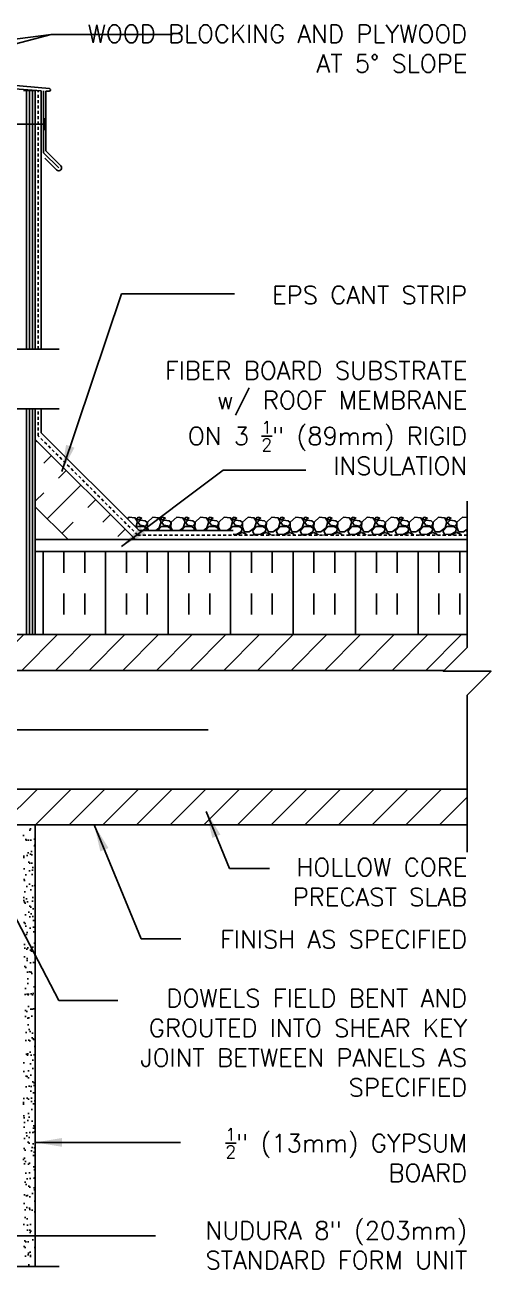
# Model space of a CAD drawing. Header units: inches. Extents: x 75 to 195, y 119 to 202.
# Drawn here: x 175.2 to 194.8, y 149.2 to 201.5 of the extents above; entities that cross this region are included whole.
import ezdxf

# ---------------------------------------------------------------- set-up
doc = ezdxf.new("R2010")
doc.units = ezdxf.units.IN
doc.header["$LTSCALE"] = 0.5
doc.header["$MEASUREMENT"] = 0
doc.linetypes.add('DASHED2', pattern=[0.375, 0.25, -0.125])
for name, color, linetype in [('HATCH', 12, 'Continuous'), ('line25', 2, 'Continuous'), ('LINE3', 3, 'Continuous'), ('LINE50', 5, 'Continuous'), ('LINE9', 9, 'Continuous'), ('TEXT', 4, 'Continuous')]:
    doc.layers.add(name, color=color, linetype=linetype)
doc.styles.add('DIM', font='romans.shx', dxfattribs={"width": 0.7})
doc.styles.add('ROMANS', font='romans.shx', dxfattribs={"height": 0.75})
doc.dimstyles.new('ext_12', dxfattribs={"dimscale": 12, "dimtxt": 0.09375, "dimasz": 0.09375, "dimexe": 0.09375, "dimexo": 0.0625, "dimgap": 0.0625, "dimtad": 1, "dimdec": 1, "dimzin": 3, "dimdsep": 46, "dimlunit": 4, "dimtxsty": 'DIM', "dimcen": 0.09, "dimdle": 0.09375, "dimclrt": 4, "dimadec": 0, "dimazin": 0, "dimtfac": 1, "dimtdec": 1, "dimtmove": 2, "dimatfit": 3, "dimfxl": 1, "dimfrac": 2, "dimtolj": 1, "dimtzin": 0, "dimarcsym": 0})
pattern_1 = [(45, (68.3697, 20.9866), (-0.707107, 0.707107), [])]

msp = doc.modelspace()

# ---------------------------------------------------------------- hatches: boundary and pattern name
at = {"layer": 'HATCH'}
h = msp.add_hatch(dxfattribs=at)
h.set_pattern_fill('INSUL', color=256, scale=7, angle=45, style=0)
h.set_pattern_definition([(45, (68.3697, 20.9866), (-1.856155, 1.856155), []), (45, (67.751, 21.6054), (-1.856155, 1.856155), [0.875, -0.875]), (45, (67.1323, 22.224), (-1.856155, 1.856155), [0.875, -0.875])])
h.paths.add_polyline_path([(176.921, 180.013), (179.75, 180.013), (175.673, 184.09), (175.673, 181.261)])
h = msp.add_hatch(dxfattribs=at)
h.set_pattern_fill('INSUL', color=256, scale=7, angle=90, style=0)
h.set_pattern_definition([(90, (68.3697, 20.9866), (-2.625, 2e-16), []), (90, (67.4947, 20.9866), (-2.625, 2e-16), [0.875, -0.875]), (90, (66.6197, 20.9866), (-2.625, 2e-16), [0.875, -0.875])])
h.paths.add_polyline_path([(175.673, 179.388), (175.673, 175.888), (193.813, 175.888), (193.813, 179.388)])
h = msp.add_hatch(dxfattribs=at)
h.set_pattern_fill('ANSI31', color=256, scale=8, style=0)
h.set_pattern_definition(pattern_1)
h.paths.add_polyline_path([(192.852, 174.388), (193.813, 175.349), (193.813, 175.888), (169.048, 175.888), (169.048, 174.388)])
h = msp.add_hatch(dxfattribs=at)
h.set_pattern_fill('ANSI31', color=256, scale=8, style=0)
h.set_pattern_definition(pattern_1)
h.paths.add_polyline_path([(169.048, 169.388), (169.048, 167.888), (193.813, 167.888), (193.813, 169.388)])
h = msp.add_hatch(dxfattribs=at)
h.set_pattern_fill('AR-SAND', color=256, scale=0.25, style=0)
h.set_pattern_definition([(37.5, (-0.28587, -0.21852), (-0.01574834, 0.48170594), [0, -0.38, 0, -0.425, 0, -0.40625]), (7.5, (-0.2859, -0.2185), (0.4424442, 0.7055365), [0, -0.205, 0, -0.3425, 0, -0.13125]), (327.5, (-0.59337, -0.2185), (0.7785355, 0.00141476), [0, -0.125, 0, -0.45, 0, -0.5875]), (317.5, (-0.5934, -0.2185), (0.7515317, 0.2194189), [0, -0.0625, 0, -0.295, 0, -0.3375])])
h.paths.add_polyline_path([(175.173, 158.329), (175.173, 149.329), (175.673, 149.329), (175.673, 167.888), (175.173, 167.888)])

# ---------------------------------------------------------------- linework, layer by layer
for p, q in [((176.264, 198.847), (157.298, 200.507)), ((175.923, 198.754), (174.616, 198.845)), ((175.298, 187.888), (175.298, 198.771)), ((175.423, 187.888), (175.423, 198.771)), ((175.548, 187.888), (175.548, 198.771)), ((175.923, 187.888), (175.923, 198.754)), ((176.017, 196.149), (176.017, 198.746)), ((176.254, 198.734), (176.11, 198.743)), ((176.11, 196.232), (176.11, 198.743)), ((176.11, 196.232), (176.742, 195.601)), ((176.017, 196.149), (176.653, 195.512)), ((176.066, 195.922), (176.565, 195.424)), ((175.298, 175.888), (175.298, 185.388)), ((175.423, 175.888), (175.423, 185.388)), ((175.548, 175.888), (175.548, 185.388)), ((175.923, 184.37), (175.923, 185.388)), ((180.03, 180.263), (175.923, 184.37)), ((179.61, 180.827), (179.535, 180.758)), ((179.85, 180.806), (179.61, 180.826)), ((179.961, 180.627), (179.851, 180.807)), ((179.889, 180.404), (179.96, 180.626)), ((179.949, 180.797), (179.989, 180.697)), ((180.02, 180.826), (179.95, 180.796)), ((179.989, 180.697), (180.139, 180.787)), ((179.989, 180.607), (180.069, 180.487)), ((180.09, 180.707), (179.99, 180.607)), ((180.14, 180.787), (180.02, 180.827)), ((180.07, 180.486), (180.32, 180.456)), ((180.291, 180.677), (180.091, 180.707)), ((180.371, 180.605), (180.291, 180.675)), ((180.32, 180.457), (180.37, 180.547)), ((180.379, 180.617), (180.369, 180.407)), ((180.37, 180.547), (180.37, 180.607)), ((180.61, 180.827), (180.38, 180.617)), ((180.85, 180.806), (180.61, 180.826)), ((180.961, 180.627), (180.851, 180.807)), ((180.88, 180.376), (180.96, 180.626)), ((180.949, 180.797), (180.989, 180.697)), ((181.02, 180.826), (180.95, 180.796)), ((180.989, 180.697), (181.139, 180.787)), ((180.989, 180.607), (181.069, 180.487)), ((181.09, 180.707), (180.99, 180.607)), ((181.14, 180.787), (181.02, 180.827)), ((181.07, 180.486), (181.32, 180.456)), ((181.291, 180.677), (181.091, 180.707)), ((181.371, 180.605), (181.291, 180.675)), ((181.32, 180.457), (181.37, 180.547)), ((181.379, 180.617), (181.369, 180.407)), ((181.37, 180.547), (181.37, 180.607)), ((181.61, 180.827), (181.38, 180.617)), ((181.85, 180.806), (181.61, 180.826)), ((181.961, 180.627), (181.851, 180.807)), ((181.88, 180.376), (181.96, 180.626)), ((181.949, 180.797), (181.989, 180.697)), ((182.02, 180.826), (181.95, 180.796)), ((181.989, 180.697), (182.139, 180.787)), ((181.989, 180.607), (182.069, 180.487)), ((182.09, 180.707), (181.99, 180.607)), ((182.14, 180.787), (182.02, 180.827)), ((182.07, 180.486), (182.32, 180.456)), ((182.291, 180.677), (182.091, 180.707)), ((182.371, 180.605), (182.291, 180.675)), ((182.32, 180.457), (182.37, 180.547)), ((182.379, 180.617), (182.369, 180.407)), ((182.37, 180.547), (182.37, 180.607)), ((182.61, 180.827), (182.38, 180.617)), ((182.85, 180.806), (182.61, 180.826)), ((182.961, 180.627), (182.851, 180.807)), ((182.88, 180.376), (182.96, 180.626)), ((182.949, 180.797), (182.989, 180.697)), ((183.02, 180.826), (182.95, 180.796)), ((182.989, 180.697), (183.139, 180.787)), ((182.989, 180.607), (183.069, 180.487)), ((183.09, 180.707), (182.99, 180.607)), ((183.14, 180.787), (183.02, 180.827)), ((183.07, 180.486), (183.32, 180.456)), ((183.291, 180.677), (183.091, 180.707)), ((183.371, 180.605), (183.291, 180.675)), ((183.32, 180.457), (183.37, 180.547)), ((183.379, 180.617), (183.369, 180.407)), ((183.37, 180.547), (183.37, 180.607)), ((183.61, 180.827), (183.38, 180.617)), ((183.85, 180.806), (183.61, 180.826)), ((183.961, 180.627), (183.851, 180.807)), ((183.88, 180.376), (183.96, 180.626)), ((183.949, 180.797), (183.989, 180.697)), ((184.02, 180.826), (183.95, 180.796)), ((183.989, 180.697), (184.139, 180.787)), ((183.989, 180.607), (184.069, 180.487)), ((184.09, 180.707), (183.99, 180.607)), ((184.14, 180.787), (184.02, 180.827)), ((184.07, 180.486), (184.32, 180.456)), ((184.291, 180.677), (184.091, 180.707)), ((184.371, 180.605), (184.291, 180.675)), ((184.32, 180.457), (184.37, 180.547)), ((184.379, 180.617), (184.369, 180.407)), ((184.37, 180.547), (184.37, 180.607)), ((184.61, 180.827), (184.38, 180.617)), ((184.85, 180.806), (184.61, 180.826)), ((184.961, 180.627), (184.851, 180.807)), ((184.88, 180.376), (184.96, 180.626)), ((184.949, 180.797), (184.989, 180.697)), ((185.02, 180.826), (184.95, 180.796)), ((184.989, 180.697), (185.139, 180.787)), ((184.989, 180.607), (185.069, 180.487)), ((185.09, 180.707), (184.99, 180.607)), ((185.14, 180.787), (185.02, 180.827)), ((185.07, 180.486), (185.32, 180.456)), ((185.291, 180.677), (185.091, 180.707)), ((185.371, 180.605), (185.291, 180.675)), ((185.32, 180.457), (185.37, 180.547)), ((185.379, 180.617), (185.369, 180.407)), ((185.37, 180.547), (185.37, 180.607)), ((185.61, 180.827), (185.38, 180.617)), ((185.85, 180.806), (185.61, 180.826)), ((185.961, 180.627), (185.851, 180.807)), ((185.88, 180.376), (185.96, 180.626)), ((185.949, 180.797), (185.989, 180.697)), ((186.02, 180.826), (185.95, 180.796)), ((185.989, 180.697), (186.139, 180.787)), ((185.989, 180.607), (186.069, 180.487)), ((186.09, 180.707), (185.99, 180.607)), ((186.14, 180.787), (186.02, 180.827)), ((186.07, 180.486), (186.32, 180.456)), ((186.291, 180.677), (186.091, 180.707)), ((186.371, 180.605), (186.291, 180.675)), ((186.32, 180.457), (186.37, 180.547)), ((186.379, 180.617), (186.369, 180.407)), ((186.37, 180.547), (186.37, 180.607)), ((186.61, 180.827), (186.38, 180.617)), ((186.85, 180.806), (186.61, 180.826)), ((186.961, 180.627), (186.851, 180.807)), ((186.88, 180.376), (186.96, 180.626)), ((186.949, 180.797), (186.989, 180.697)), ((187.02, 180.826), (186.95, 180.796)), ((186.989, 180.697), (187.139, 180.787)), ((186.989, 180.607), (187.069, 180.487)), ((187.09, 180.707), (186.99, 180.607)), ((187.14, 180.787), (187.02, 180.827)), ((187.07, 180.486), (187.32, 180.456)), ((187.291, 180.677), (187.091, 180.707)), ((187.371, 180.605), (187.291, 180.675)), ((187.32, 180.457), (187.37, 180.547)), ((187.379, 180.617), (187.369, 180.407)), ((187.37, 180.547), (187.37, 180.607)), ((187.61, 180.827), (187.38, 180.617)), ((187.85, 180.806), (187.61, 180.826)), ((187.961, 180.627), (187.851, 180.807)), ((187.88, 180.376), (187.96, 180.626)), ((187.949, 180.797), (187.989, 180.697)), ((188.02, 180.826), (187.95, 180.796)), ((187.989, 180.697), (188.139, 180.787)), ((187.989, 180.607), (188.069, 180.487)), ((188.09, 180.707), (187.99, 180.607)), ((188.14, 180.787), (188.02, 180.827)), ((188.07, 180.486), (188.32, 180.456)), ((188.291, 180.677), (188.091, 180.707)), ((188.371, 180.605), (188.291, 180.675)), ((188.32, 180.457), (188.37, 180.547)), ((188.379, 180.617), (188.369, 180.407)), ((188.37, 180.547), (188.37, 180.607)), ((188.61, 180.827), (188.38, 180.617)), ((188.85, 180.806), (188.61, 180.826)), ((188.961, 180.627), (188.851, 180.807)), ((188.88, 180.376), (188.96, 180.626)), ((188.949, 180.797), (188.989, 180.697)), ((189.02, 180.826), (188.95, 180.796)), ((188.989, 180.697), (189.139, 180.787)), ((188.989, 180.607), (189.069, 180.487)), ((189.09, 180.707), (188.99, 180.607)), ((189.14, 180.787), (189.02, 180.827)), ((189.07, 180.486), (189.32, 180.456)), ((189.291, 180.677), (189.091, 180.707)), ((189.371, 180.605), (189.291, 180.675)), ((189.32, 180.457), (189.37, 180.547)), ((189.379, 180.617), (189.369, 180.407)), ((189.37, 180.547), (189.37, 180.607)), ((189.61, 180.827), (189.38, 180.617)), ((189.85, 180.806), (189.61, 180.826)), ((189.961, 180.627), (189.851, 180.807)), ((189.88, 180.376), (189.96, 180.626)), ((189.949, 180.797), (189.989, 180.697)), ((190.02, 180.826), (189.95, 180.796)), ((189.989, 180.697), (190.139, 180.787)), ((189.989, 180.607), (190.069, 180.487)), ((190.09, 180.707), (189.99, 180.607)), ((190.14, 180.787), (190.02, 180.827)), ((190.07, 180.486), (190.32, 180.456)), ((190.291, 180.677), (190.091, 180.707)), ((190.371, 180.605), (190.291, 180.675)), ((190.32, 180.457), (190.37, 180.547)), ((190.379, 180.617), (190.369, 180.407)), ((190.37, 180.547), (190.37, 180.607)), ((190.61, 180.827), (190.38, 180.617)), ((190.85, 180.806), (190.61, 180.826)), ((190.961, 180.627), (190.851, 180.807)), ((190.88, 180.376), (190.96, 180.626)), ((190.949, 180.797), (190.989, 180.697)), ((191.02, 180.826), (190.95, 180.796)), ((190.989, 180.697), (191.139, 180.787)), ((190.989, 180.607), (191.069, 180.487)), ((191.09, 180.707), (190.99, 180.607)), ((191.14, 180.787), (191.02, 180.827)), ((191.07, 180.486), (191.32, 180.456)), ((191.291, 180.677), (191.091, 180.707)), ((191.371, 180.605), (191.291, 180.675)), ((191.32, 180.457), (191.37, 180.547)), ((191.379, 180.617), (191.369, 180.407)), ((191.37, 180.547), (191.37, 180.607)), ((191.61, 180.827), (191.38, 180.617)), ((191.85, 180.806), (191.61, 180.826)), ((191.961, 180.627), (191.851, 180.807)), ((191.88, 180.376), (191.96, 180.626)), ((191.949, 180.797), (191.989, 180.697)), ((192.02, 180.826), (191.95, 180.796)), ((191.989, 180.697), (192.139, 180.787)), ((191.989, 180.607), (192.069, 180.487)), ((192.09, 180.707), (191.99, 180.607)), ((192.14, 180.787), (192.02, 180.827)), ((192.07, 180.486), (192.32, 180.456)), ((192.291, 180.677), (192.091, 180.707)), ((192.371, 180.605), (192.291, 180.675)), ((192.32, 180.457), (192.37, 180.547)), ((192.379, 180.617), (192.369, 180.407)), ((192.37, 180.547), (192.37, 180.607)), ((192.61, 180.827), (192.38, 180.617)), ((192.85, 180.806), (192.61, 180.826)), ((192.961, 180.627), (192.851, 180.807)), ((192.88, 180.376), (192.96, 180.626)), ((192.949, 180.797), (192.989, 180.697)), ((193.02, 180.826), (192.95, 180.796)), ((192.989, 180.697), (193.139, 180.787)), ((192.989, 180.607), (193.069, 180.487)), ((193.09, 180.707), (192.99, 180.607)), ((193.14, 180.787), (193.02, 180.827)), ((193.07, 180.486), (193.32, 180.456)), ((193.291, 180.677), (193.091, 180.707)), ((193.371, 180.605), (193.291, 180.675)), ((193.32, 180.457), (193.37, 180.547)), ((193.379, 180.617), (193.369, 180.407)), ((193.37, 180.547), (193.37, 180.607)), ((193.61, 180.827), (193.38, 180.617)), ((193.813, 180.809), (193.61, 180.826)), ((179.916, 180.377), (179.97, 180.437)), ((179.97, 180.437), (180.23, 180.437)), ((183.978, 180.263), (180.03, 180.263)), ((180.229, 180.438), (180.359, 180.348)), ((180.36, 180.347), (180.336, 180.263)), ((180.368, 180.408), (180.43, 180.263)), ((180.731, 180.263), (180.88, 180.377)), ((180.813, 180.263), (180.97, 180.437)), ((180.97, 180.437), (181.23, 180.437)), ((181.229, 180.438), (181.359, 180.348)), ((181.36, 180.347), (181.336, 180.263)), ((181.368, 180.408), (181.43, 180.263)), ((181.731, 180.263), (181.88, 180.377)), ((181.813, 180.263), (181.97, 180.437)), ((181.97, 180.437), (182.23, 180.437)), ((182.229, 180.438), (182.359, 180.348)), ((182.36, 180.347), (182.336, 180.263)), ((182.368, 180.408), (182.43, 180.263)), ((182.731, 180.263), (182.88, 180.377)), ((182.813, 180.263), (182.97, 180.437)), ((182.97, 180.437), (183.23, 180.437)), ((183.229, 180.438), (183.359, 180.348)), ((183.36, 180.347), (183.336, 180.263)), ((183.368, 180.408), (183.43, 180.263)), ((183.731, 180.263), (183.88, 180.377)), ((183.813, 180.263), (183.97, 180.437)), ((183.97, 180.437), (184.23, 180.437)), ((183.978, 180.138), (183.978, 180.138)), ((184.109, 180.098), (183.978, 180.109)), ((184.32, 180.206), (184.11, 180.096)), ((184.187, 180.075), (184.21, 180.127)), ((184.21, 180.127), (184.37, 180.177)), ((184.229, 180.438), (184.359, 180.348)), ((184.36, 180.347), (184.32, 180.207)), ((184.368, 180.408), (184.448, 180.218)), ((184.369, 180.177), (184.529, 180.117)), ((184.449, 180.216), (184.659, 180.206)), ((184.53, 180.116), (184.549, 180.075)), ((184.66, 180.207), (184.88, 180.377)), ((184.88, 180.086), (184.779, 180.075)), ((184.79, 180.237), (184.97, 180.437)), ((184.861, 180.116), (184.791, 180.236)), ((185.109, 180.098), (184.859, 180.118)), ((184.928, 180.075), (184.879, 180.087)), ((184.97, 180.437), (185.23, 180.437)), ((185.32, 180.206), (185.11, 180.096)), ((185.187, 180.075), (185.21, 180.127)), ((185.21, 180.127), (185.37, 180.177)), ((185.229, 180.438), (185.359, 180.348)), ((185.36, 180.347), (185.32, 180.207)), ((185.368, 180.408), (185.448, 180.218)), ((185.369, 180.177), (185.529, 180.117)), ((185.449, 180.216), (185.659, 180.206)), ((185.53, 180.116), (185.549, 180.075)), ((185.66, 180.207), (185.88, 180.377)), ((185.88, 180.086), (185.779, 180.075)), ((185.79, 180.237), (185.97, 180.437)), ((185.861, 180.116), (185.791, 180.236)), ((186.109, 180.098), (185.859, 180.118)), ((185.928, 180.075), (185.879, 180.087)), ((185.97, 180.437), (186.23, 180.437)), ((186.32, 180.206), (186.11, 180.096)), ((186.187, 180.075), (186.21, 180.127)), ((186.21, 180.127), (186.37, 180.177)), ((186.229, 180.438), (186.359, 180.348)), ((186.36, 180.347), (186.32, 180.207)), ((186.368, 180.408), (186.448, 180.218)), ((186.369, 180.177), (186.529, 180.117)), ((186.449, 180.216), (186.659, 180.206)), ((186.53, 180.116), (186.549, 180.075)), ((186.66, 180.207), (186.88, 180.377)), ((186.88, 180.086), (186.779, 180.075)), ((186.79, 180.237), (186.97, 180.437)), ((186.861, 180.116), (186.791, 180.236)), ((187.109, 180.098), (186.859, 180.118)), ((186.928, 180.075), (186.879, 180.087)), ((186.97, 180.437), (187.23, 180.437)), ((187.32, 180.206), (187.11, 180.096)), ((187.187, 180.075), (187.21, 180.127)), ((187.21, 180.127), (187.37, 180.177)), ((187.229, 180.438), (187.359, 180.348)), ((187.36, 180.347), (187.32, 180.207)), ((187.368, 180.408), (187.448, 180.218)), ((187.369, 180.177), (187.529, 180.117)), ((187.449, 180.216), (187.659, 180.206)), ((187.53, 180.116), (187.549, 180.075)), ((187.66, 180.207), (187.88, 180.377)), ((187.88, 180.086), (187.779, 180.075)), ((187.79, 180.237), (187.97, 180.437)), ((187.861, 180.116), (187.791, 180.236)), ((188.109, 180.098), (187.859, 180.118)), ((187.928, 180.075), (187.879, 180.087)), ((187.97, 180.437), (188.23, 180.437)), ((188.32, 180.206), (188.11, 180.096)), ((188.187, 180.075), (188.21, 180.127)), ((188.21, 180.127), (188.37, 180.177)), ((188.229, 180.438), (188.359, 180.348)), ((188.36, 180.347), (188.32, 180.207)), ((188.368, 180.408), (188.448, 180.218)), ((188.369, 180.177), (188.529, 180.117)), ((188.449, 180.216), (188.659, 180.206)), ((188.53, 180.116), (188.549, 180.075)), ((188.66, 180.207), (188.88, 180.377)), ((188.88, 180.086), (188.779, 180.075)), ((188.79, 180.237), (188.97, 180.437)), ((188.861, 180.116), (188.791, 180.236)), ((189.109, 180.098), (188.859, 180.118)), ((188.928, 180.075), (188.879, 180.087)), ((188.97, 180.437), (189.23, 180.437)), ((189.32, 180.206), (189.11, 180.096)), ((189.187, 180.075), (189.21, 180.127)), ((189.21, 180.127), (189.37, 180.177)), ((189.229, 180.438), (189.359, 180.348)), ((189.36, 180.347), (189.32, 180.207)), ((189.368, 180.408), (189.448, 180.218)), ((189.369, 180.177), (189.529, 180.117)), ((189.449, 180.216), (189.659, 180.206)), ((189.53, 180.116), (189.549, 180.075)), ((189.66, 180.207), (189.88, 180.377)), ((189.88, 180.086), (189.779, 180.075)), ((189.79, 180.237), (189.97, 180.437)), ((189.861, 180.116), (189.791, 180.236)), ((190.109, 180.098), (189.859, 180.118)), ((189.928, 180.075), (189.879, 180.087)), ((189.97, 180.437), (190.23, 180.437)), ((190.32, 180.206), (190.11, 180.096)), ((190.187, 180.075), (190.21, 180.127)), ((190.21, 180.127), (190.37, 180.177)), ((190.229, 180.438), (190.359, 180.348)), ((190.36, 180.347), (190.32, 180.207)), ((190.368, 180.408), (190.448, 180.218)), ((190.369, 180.177), (190.529, 180.117)), ((190.449, 180.216), (190.659, 180.206)), ((190.53, 180.116), (190.549, 180.075)), ((190.66, 180.207), (190.88, 180.377)), ((190.88, 180.086), (190.779, 180.075)), ((190.79, 180.237), (190.97, 180.437)), ((190.861, 180.116), (190.791, 180.236)), ((191.109, 180.098), (190.859, 180.118)), ((190.928, 180.075), (190.879, 180.087)), ((190.97, 180.437), (191.23, 180.437)), ((191.32, 180.206), (191.11, 180.096)), ((191.187, 180.075), (191.21, 180.127)), ((191.21, 180.127), (191.37, 180.177)), ((191.229, 180.439), (191.359, 180.349)), ((191.36, 180.347), (191.32, 180.207)), ((191.368, 180.408), (191.448, 180.218)), ((191.369, 180.177), (191.529, 180.117)), ((191.449, 180.216), (191.659, 180.206)), ((191.53, 180.116), (191.549, 180.075)), ((191.66, 180.207), (191.88, 180.377)), ((191.88, 180.086), (191.779, 180.075)), ((191.79, 180.237), (191.97, 180.437)), ((191.861, 180.116), (191.791, 180.236)), ((192.109, 180.098), (191.859, 180.118)), ((191.928, 180.075), (191.879, 180.087)), ((191.97, 180.437), (192.23, 180.437)), ((192.32, 180.206), (192.11, 180.096)), ((192.187, 180.075), (192.21, 180.127)), ((192.21, 180.127), (192.37, 180.177)), ((192.229, 180.439), (192.359, 180.349)), ((192.36, 180.347), (192.32, 180.207)), ((192.368, 180.408), (192.448, 180.218)), ((192.369, 180.177), (192.529, 180.117)), ((192.449, 180.216), (192.659, 180.206)), ((192.53, 180.116), (192.549, 180.075)), ((192.66, 180.207), (192.88, 180.377)), ((192.88, 180.086), (192.779, 180.075)), ((192.79, 180.237), (192.97, 180.437)), ((192.861, 180.116), (192.791, 180.236)), ((193.109, 180.098), (192.859, 180.118)), ((192.928, 180.075), (192.879, 180.087)), ((192.97, 180.437), (193.23, 180.437)), ((193.32, 180.206), (193.11, 180.096)), ((193.187, 180.075), (193.21, 180.127)), ((193.21, 180.127), (193.37, 180.177)), ((193.229, 180.439), (193.359, 180.349)), ((193.36, 180.347), (193.32, 180.207)), ((193.368, 180.409), (193.448, 180.219)), ((193.369, 180.177), (193.529, 180.117)), ((193.449, 180.216), (193.659, 180.206)), ((193.53, 180.116), (193.549, 180.075)), ((193.66, 180.207), (193.813, 180.326)), ((193.813, 180.078), (193.779, 180.075)), ((193.79, 180.237), (193.813, 180.262)), ((193.813, 180.199), (193.791, 180.236))]:
    msp.add_line(p, q, dxfattribs=at)
for centre, radius, start, end in [((176.259, 198.791), 0.0567, 265, 85), ((176.653, 195.512), 0.125, 225, 45)]:
    msp.add_arc(centre, radius, start, end, dxfattribs=at)
at = {"layer": 'line25'}
for p, q in [((175.673, 198.771), (175.173, 198.771)), ((175.673, 187.888), (175.673, 198.771)), ((175.673, 175.888), (175.673, 185.388)), ((179.875, 179.888), (175.673, 184.09)), ((177.046, 179.888), (175.673, 181.261)), ((169.048, 169.388), (193.813, 169.388)), ((169.048, 167.888), (193.813, 167.888))]:
    msp.add_line(p, q, dxfattribs=at)
for points in [[(193.813, 179.388), (175.673, 179.388)], [(193.813, 175.888), (169.048, 175.888), (169.048, 167.888)], [(192.852, 174.388), (169.048, 174.388)]]:
    msp.add_lwpolyline(points, dxfattribs=at)
at = {"layer": 'LINE3'}
msp.add_lwpolyline([(167.626, 157.072), (167.626, 170.888, -0.414214), (168.626, 171.888), (182.928, 171.888)], format="xyb", dxfattribs=at)
at = {"layer": 'LINE50', "color": 9, "linetype": 'DASHED2'}
for p, q in [((175.798, 187.888), (175.798, 198.762)), ((175.798, 184.245), (175.798, 185.388)), ((179.968, 180.075), (175.798, 184.245)), ((193.813, 180.075), (179.968, 180.075))]:
    msp.add_line(p, q, dxfattribs=at)
at = {"layer": 'LINE9'}
for p, q in [((176.051, 197.349), (174.205, 197.349)), ((176.051, 197.349), (176.051, 197.599)), ((176.051, 197.349), (176.051, 197.099)), ((167.562, 187.888), (176.673, 187.888)), ((167.562, 185.388), (176.673, 185.388)), ((175.673, 149.329), (175.673, 167.888)), ((167.562, 149.329), (176.67, 149.329))]:
    msp.add_line(p, q, dxfattribs=at)
for points in [[(193.813, 181.506), (193.813, 175.349), (192.813, 174.349), (193.813, 174.349), (194.813, 174.349), (193.813, 173.349), (193.813, 166.737)], [(193.813, 179.888), (175.673, 179.888)]]:
    msp.add_lwpolyline(points, dxfattribs=at)

# ---------------------------------------------------------------- texts
at = {"layer": 'TEXT', "char_height": 0.75, "attachment_point": 3, "style": 'ROMANS'}
for s, insert, width in [('\\A1;WOOD BLOCKING AND PLYWOOD \\PAT 5%%D SLOPE', (193.813, 201.523), 17.3954), ('\\A1;EPS CANT STRIP', (193.813, 190.545), 9.59335), ('\\A1;FIBER BOARD SUBSTRATE\\Pw/ ROOF MEMBRANE \\PON 3 {\\H0.7x;\\S1/2;}" (89mm) RIGID \\PINSULATION', (193.813, 187.369), 26.1134), ('HOLLOW CORE PRECAST SLAB', (193.813, 166.485), 12.93494), ('FINISH AS SPECIFIED', (193.813, 163.457), 15.67841), ('DOWELS FIELD BENT AND GROUTED INTO SHEAR KEY JOINT BETWEEN PANELS AS SPECIFIED', (193.813, 160.98), 17.21743), ('\\A1;{\\H0.7x;\\S1/2;}" (13mm) GYPSUM \\PBOARD', (193.813, 155.143), 17.21743), ('NUDURA 8" (203mm) STANDARD FORM UNIT', (193.813, 151.216), 17.21743)]:
    msp.add_mtext(s, dxfattribs=dict(at, insert=insert, width=width))

# ---------------------------------------------------------------- leaders
at = {"layer": 'TEXT'}
for points in [[(164.423, 198.02), (176.342, 201.112)], [(164.786, 199.676), (176.342, 201.112), (181.43, 201.112)], [(176.781, 182.741), (179.295, 190.22), (184.042, 190.22)], [(179.286, 179.596), (183.557, 182.808), (187.038, 182.808)], [(170.721, 171.888), (176.657, 160.507), (179.142, 160.507)], [(182.848, 168.453), (183.832, 166.061), (185.501, 166.061)], [(178.146, 167.888), (180.114, 163.103), (181.783, 163.103)], [(175.673, 154.542), (181.773, 154.542)], [(173.409, 150.61), (180.723, 150.61)]]:
    msp.add_leader(points, dimstyle='ext_12', override={"dimgap": 0.0625, "dimtad": 0}, dxfattribs=at)

doc.saveas('drawing.dxf')
